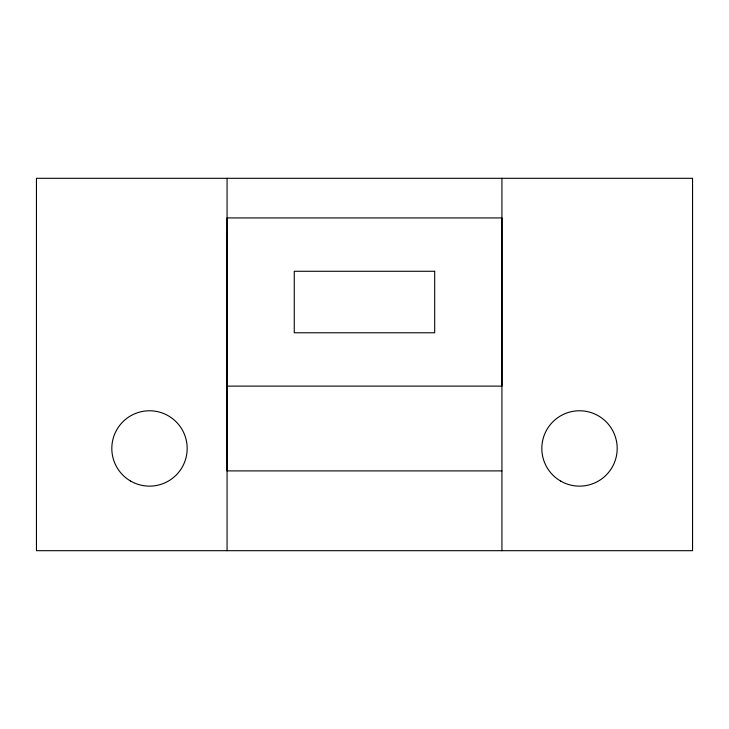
<?xml version="1.0" encoding="UTF-8"?>
<svg xmlns="http://www.w3.org/2000/svg" width="729" height="729" viewBox="0 0 729 729"><rect width="100%" height="100%" fill="white"/><g stroke="black" fill="none" stroke-linecap="round" stroke-linejoin="round"><path stroke-width="1.09" d="M226.801 386.115L227.074 217.935L501.926 217.935L501.926 386.115L226.801 386.115L227.074 470.898L501.926 470.898M501.926 178.313L501.926 550.687M227.074 178.313L227.074 550.687M692.55 178.313L36.45 178.313L36.45 550.687L692.55 550.687L692.55 178.313M434.684 271.27L294.261 271.27L294.261 332.779L434.684 332.779L434.684 271.27M560.665 481.085A37.68 37.68 0 0 0 617.19 448.453A37.68 37.68 0 0 0 560.665 415.822A37.68 37.68 0 0 0 560.665 481.085M130.655 481.085A37.68 37.68 0 0 0 187.18 448.453A37.68 37.68 0 0 0 130.655 415.822A37.68 37.68 0 0 0 130.655 481.085"/></g></svg>
